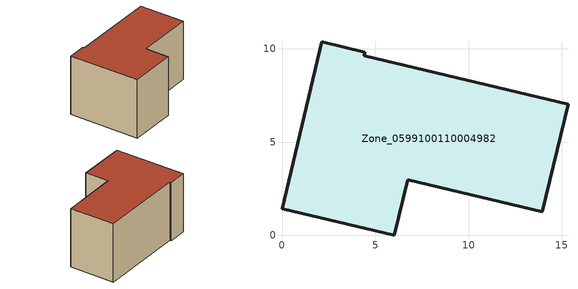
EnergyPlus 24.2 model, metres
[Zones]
Zone_0599100110004982
 floor ground (C_G): 2.12,10.38 4.44,9.82 4.4,9.63 15.33,7.02 13.96,1.25 6.73,2.97 6.01,0 0,1.42 z0
 wall outside (C_F): 4.44,9.82 2.12,10.38 0,1.42 6.01,0 6.73,2.97 13.96,1.25 15.33,7.02 4.4,9.63 4.44,9.82 z0:7.72
 roof outside (C_R): 2.12,10.38 0,1.42 6.01,0 6.73,2.97 13.96,1.25 15.33,7.02 4.4,9.63 4.44,9.82 z7.72
[BUILDING]
Pand.0599100110004982: North Axis=0; Terrain=City; Loads Convergence Tolerance Value=0.04; Temperature Convergence Tolerance Value=0.4; Solar Distribution=FullExterior; Maximum Number of Warmup Days=25; Minimum Number of Warmup Days=1
[Site:Location]
Rotterdam.The.Hague.AP_ZH_NLD Design_Conditions: Latitude=51.96; Longitude=4.45; Time Zone=1; Elevation=-4.5
[SITE:GROUNDTEMPERATURE:BUILDINGSURFACE]
18, 18, 18, 18, 18, 18, 18, 18, 18, 18, 18, 18
[MATERIAL] Thermal Absorptance=0.9; Solar Absorptance=0.7; Visible Absorptance=0.7
Name | Roughness | Thickness | Conductivity | Density | Specific Heat
G.TC.2015-2018 | MediumSmooth | 0.15 | 0.0428571 | 540 | 1210
F.TC.2015-2018 | Rough | 0.3 | 0.0666667 | 1920 | 840
R.TC.2015-2018 | MediumRough | 0.2 | 0.0333333 | 1500 | 1000
[CONSTRUCTION]
C_G: G.TC.2015-2018
C_F: F.TC.2015-2018
C_R: R.TC.2015-2018
[ZONE]
Zone_0599100110004982: Type=1; Multiplier=1; Ceiling Height=Autocalculate; Volume=Autocalculate; Floor Area=autocalculate; Part of Total Floor Area=Yes
[ZONEINFILTRATION:DESIGNFLOWRATE]
Infil_Zone_0599100110004982: Zone or ZoneList or Space or SpaceList=Zone_0599100110004982; Schedule=AlwaysOn; Design Flow Rate Calculation Method=Flow/Area; Flow Rate per Floor Area=0.0015; Constant Term Coefficient=1; Temperature Term Coefficient=0; Velocity Term Coefficient=0; Velocity Squared Term Coefficient=0
[HVACTEMPLATE:ZONE:IDEALLOADSAIRSYSTEM]
Zone_0599100110004982: Maximum Heating Supply Air Temperature=50; Minimum Cooling Supply Air Temperature=13; Maximum Heating Supply Air Humidity Ratio=0.0156; Minimum Cooling Supply Air Humidity Ratio=0.0077; Heating Limit=NoLimit; Cooling Limit=NoLimit; Dehumidification Control Type=ConstantSensibleHeatRatio; Cooling Sensible Heat Ratio=0.7; Dehumidification Setpoint=60; Humidification Control Type=None; Humidification Setpoint=30; Outdoor Air Method=None; Outdoor Air Flow Rate per Person=0.00944; Outdoor Air Flow Rate per Zone Floor Area=0; Outdoor Air Flow Rate per Zone=0; Demand Controlled Ventilation Type=None; Outdoor Air Economizer Type=NoEconomizer; Heat Recovery Type=None; Sensible Heat Recovery Effectiveness=0.7; Latent Heat Recovery Effectiveness=0.65
[ZONECONTROL:THERMOSTAT]
ThermostatControl_Zone_0599100110004982: Zone or ZoneList=Zone_0599100110004982; Control Type Schedule=DualSetpointControlType; Control 1=Thermostat_Zone_0599100110004982; Temperature Difference Between Cutout And Setpoint=0
[THERMOSTATSETPOINT:DUALSETPOINT]
Thermostat_Zone_0599100110004982: Heating Setpoint Temperature Schedule=HeatingSetpoint_Zone_0599100110004982; Cooling Setpoint Temperature Schedule=CoolingSetpoint_Zone_0599100110004982
[SCHEDULE:COMPACT]
HeatingSetpoint_Zone_0599100110004982: Through: 12/31, For: AllDays, Until: 24:00, 21
CoolingSetpoint_Zone_0599100110004982: Through: 12/31, For: AllDays, Until: 24:00, 24
DualSetpointControlType: Through: 12/31, For: AllDays, Until: 24:00, 4
AlwaysOn: Through: 12/31, For: AllDays, Until: 24:00, 1
